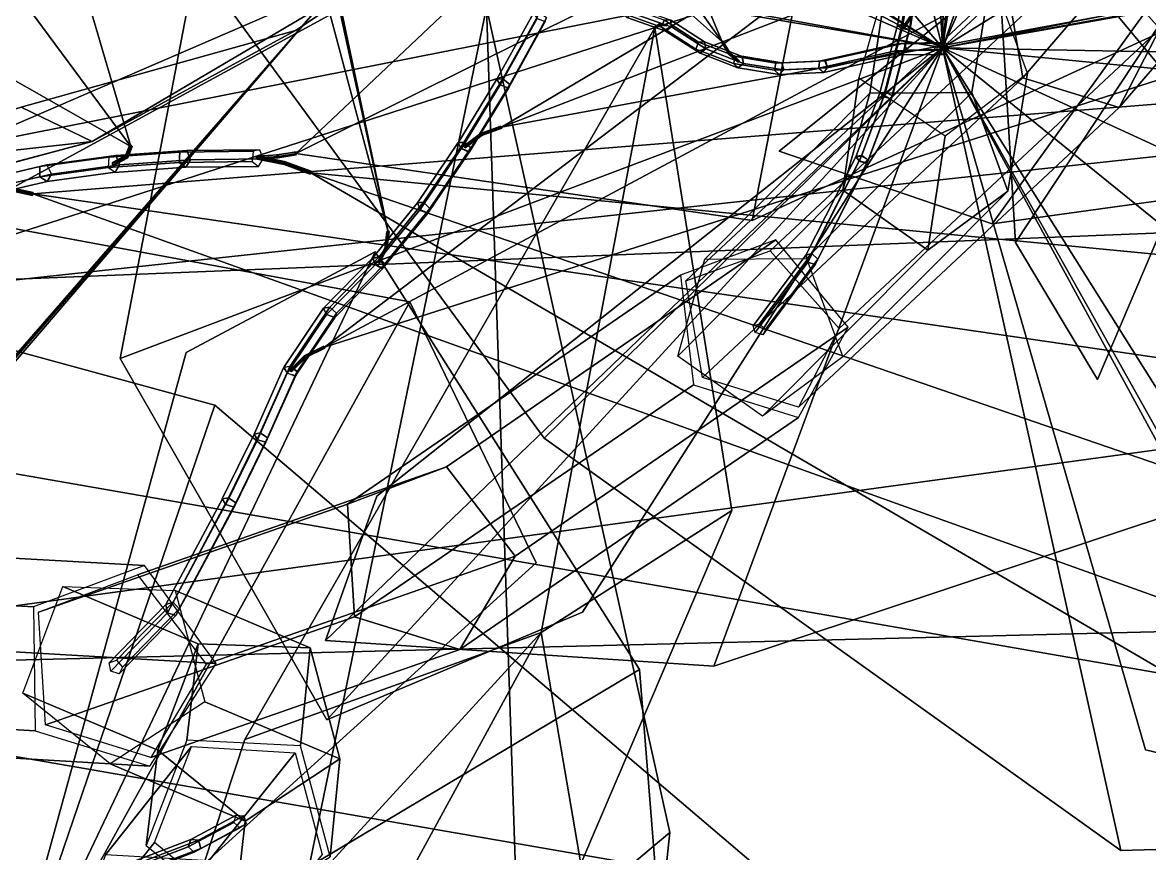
# Model space of a CAD drawing. Header units: metres. Extents: x -422 to 269, y -311 to 154.
# Drawn here: x 45.12 to 83.6, y -68.76 to -40.37 of the extents above; entities that cross this region are included whole.
import ezdxf

# ---------------------------------------------------------------- set-up
doc = ezdxf.new("R2010")
doc.units = ezdxf.units.M

msp = doc.modelspace()

# ---------------------------------------------------------------- linework, layer by layer
at = {"layer": 'coral-li_Intrnd', "color": 3}
for points in [[(83.9579, -40.5804, 679.613), (95.1892, -27.4894, 700.9029), (92.7209, -24.9447, 700.6411), (81.5929, -37.9271, 679.5579)], [(78.7188, -38.9571, 681.3787), (89.9502, -25.8661, 702.6686), (90.6803, -28.9887, 704.2023), (79.2807, -42.2566, 682.576)], [(82.5675, -43.275, 681.4683), (93.9671, -30.00711, 703.0947), (95.1892, -27.4894, 700.9029), (83.9579, -40.5804, 679.613)], [(79.2807, -42.2566, 682.576), (90.6803, -28.9887, 704.2023), (93.9671, -30.00711, 703.0947), (82.5675, -43.275, 681.4683)], [(70.6436, -48.1658, 656.4827), (81.5929, -37.9271, 679.5579), (78.7188, -38.9571, 681.3787), (67.7696, -49.1958, 658.3035)], [(73.00867, -50.8191, 656.5378), (83.9579, -40.5804, 679.613), (81.5929, -37.9271, 679.5579), (70.6436, -48.1658, 656.4827)], [(77.5295, -42.7603, 683.311), (78.1964, -38.7357, 711.0045), (74.6459, -38.8763, 711.1046), (74.05488, -42.7843, 684.0607)], [(78.7687, -46.1249, 683.7701), (79.4356, -42.1003, 711.4636), (78.1964, -38.7357, 711.0045), (77.5295, -42.7603, 683.311)], [(67.7696, -49.1958, 658.3035), (78.7188, -38.9571, 681.3787), (79.2807, -42.2566, 682.576), (68.3315, -52.4953, 659.5009)], [(74.05488, -42.7843, 684.0607), (74.6459, -38.8763, 711.1046), (73.6778, -42.2582, 711.6159), (73.1334, -46.09467, 684.9712)], [(71.6183, -53.5137, 658.3932), (82.5675, -43.275, 681.4683), (83.9579, -40.5804, 679.613), (73.00867, -50.8191, 656.5378)], [(68.3315, -52.4953, 659.5009), (79.2807, -42.2566, 682.576), (82.5675, -43.275, 681.4683), (71.6183, -53.5137, 658.3932)], [(73.1334, -46.09467, 684.9712), (73.6778, -42.2582, 711.6159), (76.6211, -44.2394, 711.8365), (76.03008, -48.1474, 684.7926)], [(76.03008, -48.1474, 684.7926), (76.6211, -44.2394, 711.8365), (79.4356, -42.1003, 711.4636), (78.7687, -46.1249, 683.7701)], [(68.4127, -48.455, 657.7323), (74.05488, -42.7843, 684.0607), (73.1334, -46.09467, 684.9712), (67.4912, -51.7653, 658.6428)], [(71.8874, -48.431, 656.9825), (77.5295, -42.7603, 683.311), (74.05488, -42.7843, 684.0607), (68.4127, -48.455, 657.7323)], [(73.1265, -51.7956, 657.4417), (78.7687, -46.1249, 683.7701), (77.5295, -42.7603, 683.311), (71.8874, -48.431, 656.9825)], [(67.4912, -51.7653, 658.6428), (73.1334, -46.09467, 684.9712), (76.03008, -48.1474, 684.7926), (70.3879, -53.8181, 658.4642)], [(70.3879, -53.8181, 658.4642), (76.03008, -48.1474, 684.7926), (78.7687, -46.1249, 683.7701), (73.1265, -51.7956, 657.4417)], [(59.5898, -55.5432, 630.4667), (70.8365, -47.7878, 656.7075), (67.587, -49.00195, 658.4559), (56.2176, -56.8217, 631.9103)], [(61.9429, -58.5957, 629.9808), (73.3122, -50.7759, 656.5264), (70.8365, -47.7878, 656.7075), (59.5898, -55.5432, 630.4667)], [(56.2176, -56.8217, 631.9103), (67.587, -49.00195, 658.4559), (68.02413, -52.7516, 659.3718), (56.4551, -60.6763, 632.3301)], [(60.04691, -61.7892, 631.1196), (71.6159, -53.8646, 658.1613), (73.3122, -50.7759, 656.5264), (61.9429, -58.5957, 629.9808)], [(56.4551, -60.6763, 632.3301), (68.02413, -52.7516, 659.3718), (71.6159, -53.8646, 658.1613), (60.04691, -61.7892, 631.1196)], [(49.03828, -59.2337, 602.551), (59.5898, -55.5432, 630.4667), (56.2176, -56.8217, 631.9103), (45.666, -60.5122, 603.9946)], [(51.3913, -62.2862, 602.0651), (61.9429, -58.5957, 629.9808), (59.5898, -55.5432, 630.4667), (49.03828, -59.2337, 602.551)], [(45.666, -60.5122, 603.9946), (56.2176, -56.8217, 631.9103), (56.4551, -60.6763, 632.3301), (45.9035, -64.3668, 604.4145)], [(39.09049, -58.348, 572.2198), (49.2822, -58.9223, 602.9888), (45.4854, -60.3348, 604.2186), (35.2205, -59.7446, 573.2181)], [(41.4601, -61.6779, 571.1152), (51.725, -62.2682, 602.1158), (49.2822, -58.9223, 602.9888), (39.09049, -58.348, 572.2198)], [(49.4953, -65.4797, 603.204), (60.04691, -61.7892, 631.1196), (61.9429, -58.5957, 629.9808), (51.3913, -62.2862, 602.0651)], [(46.4977, -59.6415, 603.7095), (51.1079, -61.5965, 633.3602), (49.7412, -65.2327, 633.3329), (45.1309, -63.2777, 603.6823)], [(50.3325, -59.7765, 603.1044), (54.9427, -61.7316, 632.755), (51.1079, -61.5965, 633.3602), (46.4977, -59.6415, 603.7095)], [(35.2205, -59.7446, 573.2181), (45.4854, -60.3348, 604.2186), (45.5461, -64.5669, 604.1172), (35.1622, -63.9508, 572.7397)], [(51.343, -63.5736, 602.6968), (55.9532, -65.5286, 632.3475), (54.9427, -61.7316, 632.755), (50.3325, -59.7765, 603.1044)], [(45.9035, -64.3668, 604.4145), (56.4551, -60.6763, 632.3301), (60.04691, -61.7892, 631.1196), (49.4953, -65.4797, 603.204)], [(39.07676, -65.1637, 571.4205), (49.4606, -65.7798, 602.798), (51.725, -62.2682, 602.1158), (41.4601, -61.6779, 571.1152)], [(51.1079, -61.5965, 633.3602), (50.7306, -64.8851, 663.069), (49.3363, -68.487, 662.6538), (49.7412, -65.2327, 633.3329)], [(54.9427, -61.7316, 632.755), (54.6105, -65.07597, 663.0953), (50.7306, -64.8851, 663.069), (51.1079, -61.5965, 633.3602)], [(55.9532, -65.5286, 632.3475), (55.621, -68.873, 662.6878), (54.6105, -65.07597, 663.0953), (54.9427, -61.7316, 632.755)], [(45.1309, -63.2777, 603.6823), (49.7412, -65.2327, 633.3329), (52.7186, -67.6489, 632.7106), (48.1084, -65.6939, 603.06)], [(48.1084, -65.6939, 603.06), (52.7186, -67.6489, 632.7106), (55.9532, -65.5286, 632.3475), (51.343, -63.5736, 602.6968)], [(35.1622, -63.9508, 572.7397), (45.5461, -64.5669, 604.1172), (49.4606, -65.7798, 602.798), (39.07676, -65.1637, 571.4205)], [(50.89, -65.1084, 662.9525), (47.9507, -68.7998, 690.0617), (46.6869, -72.07085, 689.4792), (49.6262, -68.3794, 662.37)], [(54.4205, -65.3236, 663.3059), (51.4813, -69.01504, 690.4152), (47.9507, -68.7998, 690.0617), (50.89, -65.1084, 662.9525)], [(49.7412, -65.2327, 633.3329), (49.3363, -68.487, 662.6538), (52.3413, -70.9375, 662.4196), (52.7186, -67.6489, 632.7106)], [(55.3452, -68.7982, 662.933), (52.406, -72.4896, 690.0423), (51.4813, -69.01504, 690.4152), (54.4205, -65.3236, 663.3059)], [(52.7186, -67.6489, 632.7106), (52.3413, -70.9375, 662.4196), (55.621, -68.873, 662.6878), (55.9532, -65.5286, 632.3475)], [(49.6262, -68.3794, 662.37), (46.6869, -72.07085, 689.4792), (49.4246, -74.3382, 689.4673), (52.3639, -70.6468, 662.3581)]]:
    msp.add_3dface(points, dxfattribs=at)
at = {"layer": 'coral-li_Leaf', "color": 3}
for points in [[(50.4691, -20.7753, 660.5746), (49.208, -9.1556, 653.546), (57.5969, -47.5165, 616.3945)], [(50.4691, -20.7753, 660.5746), (57.5969, -47.5165, 616.3945), (49.208, -9.1556, 653.546)], [(69.00997, -41.02373, 721.8873), (55.7654, -9.4161, 748.3706), (48.4877, -12.2165, 745.677)], [(69.00997, -41.02373, 721.8873), (48.4877, -12.2165, 745.677), (55.7654, -9.4161, 748.3706)], [(34.1763, -24.8203, 624.5318), (38.7529, -10.3708, 620.7316), (48.8098, -44.6037, 570.1064)], [(34.1763, -24.8203, 624.5318), (48.8098, -44.6037, 570.1064), (38.7529, -10.3708, 620.7316)], [(48.4877, -12.2165, 745.677), (38.9905, -14.2414, 740.1945), (69.00997, -41.02373, 721.8873)], [(48.4877, -12.2165, 745.677), (69.00997, -41.02373, 721.8873), (38.9905, -14.2414, 740.1945)], [(104.1541, -27.4648, 643.5692), (105.912, -17.5368, 634.3848), (61.4691, -43.9448, 618.5854)], [(104.1541, -27.4648, 643.5692), (61.4691, -43.9448, 618.5854), (105.912, -17.5368, 634.3848)], [(95.3155, -30.07958, 638.6193), (96.4245, -20.2979, 629.1801), (55.4257, -51.4623, 612.7472)], [(95.3155, -30.07958, 638.6193), (55.4257, -51.4623, 612.7472), (96.4245, -20.2979, 629.1801)], [(57.5969, -47.5165, 616.3945), (53.6567, -28.8022, 665.7915), (50.4691, -20.7753, 660.5746)], [(57.5969, -47.5165, 616.3945), (50.4691, -20.7753, 660.5746), (53.6567, -28.8022, 665.7915)], [(72.1964, -36.00571, 630.4089), (78.3901, -22.2002, 626.5076), (54.4458, -44.8376, 574.0657)], [(72.1964, -36.00571, 630.4089), (54.4458, -44.8376, 574.0657), (78.3901, -22.2002, 626.5076)], [(85.06462, -34.6058, 587.9664), (87.9176, -22.4922, 578.5168), (37.5318, -49.9551, 555.2147)], [(85.06462, -34.6058, 587.9664), (37.5318, -49.9551, 555.2147), (87.9176, -22.4922, 578.5168)], [(48.8098, -44.6037, 570.1064), (33.3253, -35.7768, 628.1195), (34.1763, -24.8203, 624.5318)], [(48.8098, -44.6037, 570.1064), (34.1763, -24.8203, 624.5318), (33.3253, -35.7768, 628.1195)], [(61.4691, -43.9448, 618.5854), (104.1816, -36.03268, 648.8981), (104.1541, -27.4648, 643.5692)], [(61.4691, -43.9448, 618.5854), (104.1541, -27.4648, 643.5692), (104.1816, -36.03268, 648.8981)], [(55.4257, -51.4623, 612.7472), (95.9909, -38.4427, 644.2236), (95.3155, -30.07958, 638.6193)], [(55.4257, -51.4623, 612.7472), (95.3155, -30.07958, 638.6193), (95.9909, -38.4427, 644.2236)], [(37.5318, -49.9551, 555.2147), (84.5416, -44.8698, 593.2596), (85.06462, -34.6058, 587.9664)], [(37.5318, -49.9551, 555.2147), (85.06462, -34.6058, 587.9664), (84.5416, -44.8698, 593.2596)], [(54.4458, -44.8376, 574.0657), (70.03778, -47.1348, 632.673), (72.1964, -36.00571, 630.4089)], [(54.4458, -44.8376, 574.0657), (72.1964, -36.00571, 630.4089), (70.03778, -47.1348, 632.673)], [(70.03778, -47.1348, 632.673), (84.8952, -40.2812, 666.991), (72.1964, -36.00571, 630.4089)], [(70.03778, -47.1348, 632.673), (72.1964, -36.00571, 630.4089), (84.8952, -40.2812, 666.991)], [(13.9166, -50.3892, 448.5619), (80.1305, -37.2734, 510.3617), (88.5423, -47.3696, 498.9071)], [(13.9166, -50.3892, 448.5619), (88.5423, -47.3696, 498.9071), (80.1305, -37.2734, 510.3617)], [(80.1305, -37.2734, 510.3617), (127.3248, -41.4779, 542.6409), (88.5423, -47.3696, 498.9071)], [(80.1305, -37.2734, 510.3617), (88.5423, -47.3696, 498.9071), (127.3248, -41.4779, 542.6409)], [(47.4954, -44.4324, 777.679), (37.1304, -47.1856, 774.6223), (58.3843, -38.0019, 736.9721)], [(47.4954, -44.4324, 777.679), (58.3843, -38.0019, 736.9721), (37.1304, -47.1856, 774.6223)], [(58.3843, -38.0019, 736.9721), (54.4374, -40.64, 780.0219), (47.4954, -44.4324, 777.679)], [(58.3843, -38.0019, 736.9721), (47.4954, -44.4324, 777.679), (54.4374, -40.64, 780.0219)], [(26.6355, -72.6603, 598.7407), (55.1225, -39.9657, 593.3554), (28.1522, -71.4602, 589.033)], [(26.6355, -72.6603, 598.7407), (28.1522, -71.4602, 589.033), (55.1225, -39.9657, 593.3554)], [(28.1522, -71.4602, 589.033), (55.1225, -39.9657, 593.3554), (30.5363, -68.4113, 577.797)], [(28.1522, -71.4602, 589.033), (30.5363, -68.4113, 577.797), (55.1225, -39.9657, 593.3554)], [(62.05721, -72.382, 760.7136), (53.2752, -77.09775, 755.7142), (60.9601, -39.8542, 733.1872)], [(62.05721, -72.382, 760.7136), (60.9601, -39.8542, 733.1872), (53.2752, -77.09775, 755.7142)], [(60.9601, -39.8542, 733.1872), (67.2194, -68.04392, 765.4669), (62.05721, -72.382, 760.7136)], [(60.9601, -39.8542, 733.1872), (62.05721, -72.382, 760.7136), (67.2194, -68.04392, 765.4669)], [(54.4374, -40.64, 780.0219), (45.07142, -43.2593, 805.351), (47.4954, -44.4324, 777.679)], [(54.4374, -40.64, 780.0219), (47.4954, -44.4324, 777.679), (45.07142, -43.2593, 805.351)], [(62.8318, -61.2081, 763.1899), (52.7118, -64.8639, 760.2612), (66.7049, -40.5444, 726.1093)], [(62.8318, -61.2081, 763.1899), (66.7049, -40.5444, 726.1093), (52.7118, -64.8639, 760.2612)], [(66.7049, -40.5444, 726.1093), (69.3409, -57.03706, 766.07), (62.8318, -61.2081, 763.1899)], [(66.7049, -40.5444, 726.1093), (62.8318, -61.2081, 763.1899), (69.3409, -57.03706, 766.07)], [(100.6541, -54.2562, 585.6039), (105.6106, -41.4203, 578.1981), (45.4657, -46.224, 564.2176)], [(100.6541, -54.2562, 585.6039), (45.4657, -46.224, 564.2176), (105.6106, -41.4203, 578.1981)], [(47.4954, -44.4324, 777.679), (45.07142, -43.2593, 805.351), (37.754, -45.5209, 802.7347)], [(47.4954, -44.4324, 777.679), (37.754, -45.5209, 802.7347), (45.07142, -43.2593, 805.351)], [(47.4954, -44.4324, 777.679), (37.754, -45.5209, 802.7347), (29.1364, -49.3808, 800.4421)], [(47.4954, -44.4324, 777.679), (29.1364, -49.3808, 800.4421), (37.754, -45.5209, 802.7347)], [(47.4954, -44.4324, 777.679), (29.1364, -49.3808, 800.4421), (37.1304, -47.1856, 774.6223)], [(47.4954, -44.4324, 777.679), (37.1304, -47.1856, 774.6223), (29.1364, -49.3808, 800.4421)], [(54.9572, -45.4987, 572.8028), (104.9527, -74.7097, 590.979), (109.3456, -64.2211, 588.8973)], [(54.9572, -45.4987, 572.8028), (109.3456, -64.2211, 588.8973), (104.9527, -74.7097, 590.979)], [(109.3456, -64.2211, 588.8973), (115.8008, -51.3741, 582.777), (54.9572, -45.4987, 572.8028)], [(109.3456, -64.2211, 588.8973), (54.9572, -45.4987, 572.8028), (115.8008, -51.3741, 582.777)], [(45.4657, -46.224, 564.2176), (97.6888, -64.959, 588.8134), (100.6541, -54.2562, 585.6039)], [(45.4657, -46.224, 564.2176), (100.6541, -54.2562, 585.6039), (97.6888, -64.959, 588.8134)], [(88.5423, -47.3696, 498.9071), (97.9861, -65.04627, 486.5136), (13.9166, -50.3892, 448.5619)], [(88.5423, -47.3696, 498.9071), (13.9166, -50.3892, 448.5619), (97.9861, -65.04627, 486.5136)], [(28.273, -62.5628, 496.9075), (104.0102, -52.2084, 502.7668), (103.464, -60.7, 490.8983)], [(28.273, -62.5628, 496.9075), (103.464, -60.7, 490.8983), (104.0102, -52.2084, 502.7668)], [(69.3409, -57.03706, 766.07), (64.1795, -69.1167, 789.8101), (62.8318, -61.2081, 763.1899)], [(69.3409, -57.03706, 766.07), (62.8318, -61.2081, 763.1899), (64.1795, -69.1167, 789.8101)], [(22.9997, -57.9334, 492.1907), (73.4949, -114.1384, 505.1874), (72.3439, -114.9954, 490.6544)], [(22.9997, -57.9334, 492.1907), (72.3439, -114.9954, 490.6544), (73.4949, -114.1384, 505.1874)], [(72.3439, -114.9954, 490.6544), (67.4356, -119.0741, 471.9749), (22.9997, -57.9334, 492.1907)], [(72.3439, -114.9954, 490.6544), (22.9997, -57.9334, 492.1907), (67.4356, -119.0741, 471.9749)], [(15.4539, -59.4754, 453.4123), (69.6999, -94.7582, 518.1272), (77.5487, -100.8971, 503.8229)], [(15.4539, -59.4754, 453.4123), (77.5487, -100.8971, 503.8229), (69.6999, -94.7582, 518.1272)], [(77.5487, -100.8971, 503.8229), (84.7795, -113.3879, 485.1966), (15.4539, -59.4754, 453.4123)], [(77.5487, -100.8971, 503.8229), (15.4539, -59.4754, 453.4123), (84.7795, -113.3879, 485.1966)], [(103.464, -60.7, 490.8983), (103.0486, -75.5468, 477.8963), (28.273, -62.5628, 496.9075)], [(103.464, -60.7, 490.8983), (28.273, -62.5628, 496.9075), (103.0486, -75.5468, 477.8963)], [(62.8318, -61.2081, 763.1899), (57.02117, -71.8523, 787.2067), (48.8926, -76.4307, 784.4894)], [(62.8318, -61.2081, 763.1899), (48.8926, -76.4307, 784.4894), (57.02117, -71.8523, 787.2067)], [(62.8318, -61.2081, 763.1899), (48.8926, -76.4307, 784.4894), (52.7118, -64.8639, 760.2612)], [(62.8318, -61.2081, 763.1899), (52.7118, -64.8639, 760.2612), (48.8926, -76.4307, 784.4894)], [(62.8318, -61.2081, 763.1899), (64.1795, -69.1167, 789.8101), (57.02117, -71.8523, 787.2067)], [(62.8318, -61.2081, 763.1899), (57.02117, -71.8523, 787.2067), (64.1795, -69.1167, 789.8101)], [(67.2194, -68.04392, 765.4669), (65.0339, -88.4662, 783.1955), (62.05721, -72.382, 760.7136)], [(67.2194, -68.04392, 765.4669), (62.05721, -72.382, 760.7136), (65.0339, -88.4662, 783.1955)]]:
    msp.add_3dface(points, dxfattribs=at)
at = {"layer": 'coral-li_Mrstm', "color": 3}
for points in [[(76.5273, -41.2377, 711.4041), (101.6447, -25.6832, 759.3947), (91.2393, -7.8825, 736.9476)], [(76.5273, -41.2377, 711.4041), (91.2393, -7.8825, 736.9476), (101.6447, -25.6832, 759.3947)], [(76.5273, -41.2377, 711.4041), (91.2393, -7.8825, 736.9476), (79.6326, -10.8084, 705.2545)], [(76.5273, -41.2377, 711.4041), (79.6326, -10.8084, 705.2545), (91.2393, -7.8825, 736.9476)], [(76.5273, -41.2377, 711.4041), (77.08646, -8.8337, 757.5082), (53.7424, -14.5067, 738.7498)], [(76.5273, -41.2377, 711.4041), (53.7424, -14.5067, 738.7498), (77.08646, -8.8337, 757.5082)], [(76.5273, -41.2377, 711.4041), (99.4948, -19.8916, 742.8021), (77.08646, -8.8337, 757.5082)], [(76.5273, -41.2377, 711.4041), (77.08646, -8.8337, 757.5082), (99.4948, -19.8916, 742.8021)], [(76.5273, -41.2377, 711.4041), (68.4757, -10.223, 742.1003), (53.2963, -26.581, 760.6121)], [(76.5273, -41.2377, 711.4041), (53.2963, -26.581, 760.6121), (68.4757, -10.223, 742.1003)], [(76.5273, -41.2377, 711.4041), (81.08613, -11.7245, 709.9719), (68.4757, -10.223, 742.1003)], [(76.5273, -41.2377, 711.4041), (68.4757, -10.223, 742.1003), (81.08613, -11.7245, 709.9719)], [(76.5273, -41.2377, 711.4041), (79.6326, -10.8084, 705.2545), (75.5938, -23.3019, 690.8743)], [(76.5273, -41.2377, 711.4041), (75.5938, -23.3019, 690.8743), (79.6326, -10.8084, 705.2545)], [(76.5273, -41.2377, 711.4041), (83.4758, -21.6017, 693.2363), (81.08613, -11.7245, 709.9719)], [(76.5273, -41.2377, 711.4041), (81.08613, -11.7245, 709.9719), (83.4758, -21.6017, 693.2363)], [(76.5273, -41.2377, 711.4041), (53.7424, -14.5067, 738.7498), (48.05148, -28.8081, 708.57)], [(76.5273, -41.2377, 711.4041), (48.05148, -28.8081, 708.57), (53.7424, -14.5067, 738.7498)], [(76.5273, -41.2377, 711.4041), (105.9243, -36.00713, 712.9279), (99.4948, -19.8916, 742.8021)], [(76.5273, -41.2377, 711.4041), (99.4948, -19.8916, 742.8021), (105.9243, -36.00713, 712.9279)], [(92.5006, -27.4698, 702.3089), (77.4915, -22.359, 743.9033), (79.02534, -47.8819, 721.678)], [(92.5006, -27.4698, 702.3089), (79.02534, -47.8819, 721.678), (77.4915, -22.359, 743.9033)], [(76.5273, -41.2377, 711.4041), (100.0459, -52.05227, 747.4447), (101.6447, -25.6832, 759.3947)], [(76.5273, -41.2377, 711.4041), (101.6447, -25.6832, 759.3947), (100.0459, -52.05227, 747.4447)], [(76.5273, -41.2377, 711.4041), (53.2963, -26.581, 760.6121), (48.4488, -51.8511, 744.2741)], [(76.5273, -41.2377, 711.4041), (48.4488, -51.8511, 744.2741), (53.2963, -26.581, 760.6121)], [(76.5273, -41.2377, 711.4041), (50.07929, -27.3806, 712.9353), (49.5664, -36.3178, 746.3026)], [(76.5273, -41.2377, 711.4041), (49.5664, -36.3178, 746.3026), (50.07929, -27.3806, 712.9353)], [(76.5273, -41.2377, 711.4041), (57.5591, -29.6415, 694.9828), (50.07929, -27.3806, 712.9353)], [(76.5273, -41.2377, 711.4041), (50.07929, -27.3806, 712.9353), (57.5591, -29.6415, 694.9828)], [(92.5006, -27.4698, 702.3089), (70.9488, -44.7598, 701.6036), (78.2295, -47.2414, 719.6086)], [(92.5006, -27.4698, 702.3089), (78.2295, -47.2414, 719.6086), (70.9488, -44.7598, 701.6036)], [(92.5006, -27.4698, 702.3089), (78.2295, -47.2414, 719.6086), (104.379, -43.6232, 741.8939)], [(92.5006, -27.4698, 702.3089), (104.379, -43.6232, 741.8939), (78.2295, -47.2414, 719.6086)], [(92.5006, -27.4698, 702.3089), (79.02534, -47.8819, 721.678), (81.8215, -52.5604, 702.9836)], [(92.5006, -27.4698, 702.3089), (81.8215, -52.5604, 702.9836), (79.02534, -47.8819, 721.678)], [(76.5273, -41.2377, 711.4041), (48.05148, -28.8081, 708.57), (56.3207, -37.8009, 693.4064)], [(76.5273, -41.2377, 711.4041), (56.3207, -37.8009, 693.4064), (48.05148, -28.8081, 708.57)], [(76.5273, -41.2377, 711.4041), (109.3591, -41.8535, 741.4571), (107.0569, -35.6443, 708.2324)], [(76.5273, -41.2377, 711.4041), (107.0569, -35.6443, 708.2324), (109.3591, -41.8535, 741.4571)], [(76.5273, -41.2377, 711.4041), (107.0569, -35.6443, 708.2324), (95.7716, -37.3902, 692.4596)], [(76.5273, -41.2377, 711.4041), (95.7716, -37.3902, 692.4596), (107.0569, -35.6443, 708.2324)], [(76.5273, -41.2377, 711.4041), (99.3963, -43.4655, 696.0428), (105.9243, -36.00713, 712.9279)], [(76.5273, -41.2377, 711.4041), (105.9243, -36.00713, 712.9279), (99.3963, -43.4655, 696.0428)], [(76.5273, -41.2377, 711.4041), (49.5664, -36.3178, 746.3026), (62.9294, -54.5644, 764.4458)], [(76.5273, -41.2377, 711.4041), (62.9294, -54.5644, 764.4458), (49.5664, -36.3178, 746.3026)], [(76.5273, -41.2377, 711.4041), (48.4488, -51.8511, 744.2741), (55.5066, -64.195, 713.5243)], [(76.5273, -41.2377, 711.4041), (55.5066, -64.195, 713.5243), (48.4488, -51.8511, 744.2741)], [(76.5273, -41.2377, 711.4041), (57.2204, -56.5492, 698.8851), (55.4649, -61.4852, 717.7505)], [(76.5273, -41.2377, 711.4041), (55.4649, -61.4852, 717.7505), (57.2204, -56.5492, 698.8851)], [(76.5273, -41.2377, 711.4041), (55.4649, -61.4852, 717.7505), (68.7225, -62.3574, 749.6407)], [(76.5273, -41.2377, 711.4041), (68.7225, -62.3574, 749.6407), (55.4649, -61.4852, 717.7505)], [(76.5273, -41.2377, 711.4041), (55.5066, -64.195, 713.5243), (64.2412, -60.5097, 696.5151)], [(76.5273, -41.2377, 711.4041), (64.2412, -60.5097, 696.5151), (55.5066, -64.195, 713.5243)], [(76.5273, -41.2377, 711.4041), (62.9294, -54.5644, 764.4458), (82.6247, -68.6555, 745.9377)], [(76.5273, -41.2377, 711.4041), (82.6247, -68.6555, 745.9377), (62.9294, -54.5644, 764.4458)], [(76.5273, -41.2377, 711.4041), (68.7225, -62.3574, 749.6407), (92.763, -54.373, 763.7471)], [(76.5273, -41.2377, 711.4041), (92.763, -54.373, 763.7471), (68.7225, -62.3574, 749.6407)], [(76.5273, -41.2377, 711.4041), (83.4675, -65.2218, 699.5501), (90.5, -66.8972, 717.7459)], [(76.5273, -41.2377, 711.4041), (90.5, -66.8972, 717.7459), (83.4675, -65.2218, 699.5501)], [(76.5273, -41.2377, 711.4041), (90.5, -66.8972, 717.7459), (100.0459, -52.05227, 747.4447)], [(76.5273, -41.2377, 711.4041), (100.0459, -52.05227, 747.4447), (90.5, -66.8972, 717.7459)], [(76.5273, -41.2377, 711.4041), (82.6247, -68.6555, 745.9377), (91.7649, -68.3957, 713.3168)], [(76.5273, -41.2377, 711.4041), (91.7649, -68.3957, 713.3168), (82.6247, -68.6555, 745.9377)], [(76.5273, -41.2377, 711.4041), (91.7649, -68.3957, 713.3168), (88.4834, -60.2573, 695.9333)], [(76.5273, -41.2377, 711.4041), (88.4834, -60.2573, 695.9333), (91.7649, -68.3957, 713.3168)], [(76.5273, -41.2377, 711.4041), (92.763, -54.373, 763.7471), (109.3591, -41.8535, 741.4571)], [(76.5273, -41.2377, 711.4041), (109.3591, -41.8535, 741.4571), (92.763, -54.373, 763.7471)], [(44.08568, -75.6632, 716.5042), (58.3377, -49.9068, 721.7338), (37.1841, -45.9882, 748.7649)], [(44.08568, -75.6632, 716.5042), (37.1841, -45.9882, 748.7649), (58.3377, -49.9068, 721.7338)], [(44.08568, -75.6632, 716.5042), (51.6884, -53.4428, 767.7328), (29.5506, -47.4008, 747.6723)], [(44.08568, -75.6632, 716.5042), (29.5506, -47.4008, 747.6723), (51.6884, -53.4428, 767.7328)], [(44.08568, -75.6632, 716.5042), (66.1903, -62.4704, 752.8196), (57.1593, -48.2001, 723.4507)], [(44.08568, -75.6632, 716.5042), (57.1593, -48.2001, 723.4507), (66.1903, -62.4704, 752.8196)], [(44.08568, -75.6632, 716.5042), (57.1593, -48.2001, 723.4507), (50.704, -51.6418, 705.4044)], [(44.08568, -75.6632, 716.5042), (50.704, -51.6418, 705.4044), (57.1593, -48.2001, 723.4507)], [(44.08568, -75.6632, 716.5042), (62.6513, -58.8295, 704.848), (58.3377, -49.9068, 721.7338)], [(44.08568, -75.6632, 716.5042), (58.3377, -49.9068, 721.7338), (62.6513, -58.8295, 704.848)], [(44.08568, -75.6632, 716.5042), (70.1406, -69.1693, 751.8307), (51.6884, -53.4428, 767.7328)], [(44.08568, -75.6632, 716.5042), (51.6884, -53.4428, 767.7328), (70.1406, -69.1693, 751.8307)], [(44.08568, -75.6632, 716.5042), (68.3906, -90.2272, 765.2184), (66.1903, -62.4704, 752.8196)], [(44.08568, -75.6632, 716.5042), (66.1903, -62.4704, 752.8196), (68.3906, -90.2272, 765.2184)]]:
    msp.add_3dface(points, dxfattribs=at)
at = {"layer": 'coral-li_Petiole', "color": 3}
for points in [[(75.1824, -40.4524, 664.6469), (75.5618, -38.01246, 665.3179), (75.3701, -38.03874, 665.5219), (74.9907, -40.4787, 664.8508)], [(74.9907, -40.4787, 664.8508), (75.3701, -38.03874, 665.5219), (75.5012, -38.1234, 665.7556), (75.1218, -40.5634, 665.0846)], [(75.4336, -40.5206, 664.7527), (75.8131, -38.08064, 665.4238), (75.5618, -38.01246, 665.3179), (75.1824, -40.4524, 664.6469)], [(75.3997, -40.5897, 665.0231), (75.7791, -38.1497, 665.6941), (75.8131, -38.08064, 665.4238), (75.4336, -40.5206, 664.7527)], [(75.1218, -40.5634, 665.0846), (75.5012, -38.1234, 665.7556), (75.7791, -38.1497, 665.6941), (75.3997, -40.5897, 665.0231)], [(67.02693, -40.2837, 725.1163), (65.6934, -39.8085, 726.9572), (65.6028, -40.047, 726.9531), (66.9364, -40.5222, 725.1123)], [(67.2714, -40.5199, 725.3545), (65.9379, -40.04474, 727.1953), (65.9004, -39.8041, 727.106), (67.234, -40.2793, 725.2652)], [(75.2203, -40.5086, 664.8421), (75.536, -40.01792, 664.9889), (75.5133, -40.01273, 665.0204), (75.1976, -40.5034, 664.8736)], [(75.1976, -40.5034, 664.8736), (75.5133, -40.01273, 665.0204), (75.5294, -40.03205, 665.0505), (75.2136, -40.5227, 664.9037)], [(75.2506, -40.5312, 664.8524), (75.5664, -40.04049, 664.9992), (75.536, -40.01792, 664.9889), (75.2203, -40.5086, 664.8421)], [(61.5197, -42.2936, 619.2685), (62.7655, -40.03575, 620.4269), (62.5638, -40.04645, 620.6647), (61.3168, -42.3065, 619.5051)], [(61.3168, -42.3065, 619.5051), (62.5638, -40.04645, 620.6647), (62.6849, -40.2277, 620.8877), (61.4304, -42.5011, 619.7208)], [(61.4304, -42.5011, 619.7208), (62.6849, -40.2277, 620.8877), (62.9669, -40.3306, 620.785), (61.7088, -42.61, 619.6146)], [(61.7605, -42.48, 619.3358), (63.01324, -40.2103, 620.5009), (62.7655, -40.03575, 620.4269), (61.5197, -42.2936, 619.2685)], [(61.7088, -42.61, 619.6146), (62.9669, -40.3306, 620.785), (63.01324, -40.2103, 620.5009), (61.7605, -42.48, 619.3358)], [(66.9364, -40.5222, 725.1123), (65.6028, -40.047, 726.9531), (65.7531, -40.1921, 727.0995), (67.08669, -40.6673, 725.2587)], [(67.08669, -40.6673, 725.2587), (65.7531, -40.1921, 727.0995), (65.9379, -40.04474, 727.1953), (67.2714, -40.5199, 725.3545)], [(66.8728, -40.4076, 725.6544), (66.6881, -40.5226, 726.108), (66.6813, -40.5524, 726.0976), (66.8628, -40.438, 725.6509)], [(66.9015, -40.4079, 725.669), (66.718, -40.5227, 726.1201), (66.6881, -40.5226, 726.108), (66.8728, -40.4076, 725.6544)], [(67.09821, -40.4317, 725.2137), (66.8728, -40.4076, 725.6544), (66.8628, -40.438, 725.6509), (67.08821, -40.4622, 725.2102)], [(67.1269, -40.4321, 725.2283), (66.9015, -40.4079, 725.669), (66.8728, -40.4076, 725.6544), (67.09821, -40.4317, 725.2137)], [(68.1958, -41.03686, 723.2584), (67.03348, -40.2879, 725.1052), (66.925, -40.5175, 725.1298), (68.1046, -41.275, 723.2584)], [(68.4065, -41.03187, 723.4021), (67.2495, -40.2866, 725.2408), (67.03348, -40.2879, 725.1052), (68.1958, -41.03686, 723.2584)], [(68.4456, -41.2719, 723.4922), (67.2743, -40.5201, 725.3509), (67.2495, -40.2866, 725.2408), (68.4065, -41.03187, 723.4021)], [(75.2136, -40.5227, 664.9037), (75.5294, -40.03205, 665.0505), (75.5627, -40.04947, 665.0372), (75.2469, -40.5401, 664.8904)], [(75.2469, -40.5401, 664.8904), (75.5627, -40.04947, 665.0372), (75.5664, -40.04049, 664.9992), (75.2506, -40.5312, 664.8524)], [(66.8628, -40.438, 725.6509), (66.6813, -40.5524, 726.0976), (66.7069, -40.5711, 726.1032), (66.8852, -40.4575, 725.6635)], [(66.8852, -40.4575, 725.6635), (66.7069, -40.5711, 726.1032), (66.7298, -40.5532, 726.1171), (66.9093, -40.4393, 725.6747)], [(66.9093, -40.4393, 725.6747), (66.7298, -40.5532, 726.1171), (66.718, -40.5227, 726.1201), (66.9015, -40.4079, 725.669)], [(67.08821, -40.4622, 725.2102), (66.8628, -40.438, 725.6509), (66.8852, -40.4575, 725.6635), (67.1106, -40.4817, 725.2228)], [(67.1106, -40.4817, 725.2228), (66.8852, -40.4575, 725.6635), (66.9093, -40.4393, 725.6747), (67.1347, -40.4634, 725.2341)], [(67.1347, -40.4634, 725.2341), (66.9093, -40.4393, 725.6747), (66.9015, -40.4079, 725.669), (67.1269, -40.4321, 725.2283)], [(68.1046, -41.275, 723.2584), (66.925, -40.5175, 725.1298), (67.07299, -40.6601, 725.2808), (68.2581, -41.4195, 723.4021)], [(68.2581, -41.4195, 723.4021), (67.07299, -40.6601, 725.2808), (67.2743, -40.5201, 725.3509), (68.4456, -41.2719, 723.4922)], [(74.5869, -42.742, 663.8023), (75.1861, -40.4304, 664.6542), (74.9953, -40.4564, 664.8589), (74.397, -42.768, 664.0079)], [(74.397, -42.768, 664.0079), (74.9953, -40.4564, 664.8589), (75.1209, -40.5715, 665.0824), (74.5145, -42.9119, 664.2188)], [(74.5145, -42.9119, 664.2188), (75.1209, -40.5715, 665.0824), (75.3946, -40.6171, 665.0136), (74.7821, -42.9757, 664.1412)], [(74.8235, -42.8696, 663.8843), (75.4314, -40.5291, 664.7492), (75.1861, -40.4304, 664.6542), (74.5869, -42.742, 663.8023)], [(74.7821, -42.9757, 664.1412), (75.3946, -40.6171, 665.0136), (75.4314, -40.5291, 664.7492), (74.8235, -42.8696, 663.8843)], [(69.4823, -41.5294, 721.3889), (68.1958, -41.03686, 723.2584), (68.1046, -41.275, 723.2584), (69.391, -41.7675, 721.3889)], [(69.6929, -41.5244, 721.5326), (68.4065, -41.03187, 723.4021), (68.1958, -41.03686, 723.2584), (69.4823, -41.5294, 721.3889)], [(69.732, -41.7644, 721.6227), (68.4456, -41.2719, 723.4922), (68.4065, -41.03187, 723.4021), (69.6929, -41.5244, 721.5326)], [(69.256, -41.4198, 721.7584), (69.01315, -41.01503, 721.8614), (68.9886, -41.03278, 721.8725), (69.2389, -41.4465, 721.7643)], [(69.2389, -41.4465, 721.7643), (68.9886, -41.03278, 721.8725), (68.9933, -41.03811, 721.9039), (69.251, -41.4608, 721.7905)], [(69.251, -41.4608, 721.7905), (68.9933, -41.03811, 721.9039), (69.02093, -41.02371, 721.9126), (69.2758, -41.443, 721.8011)], [(69.279, -41.4174, 721.7809), (69.03333, -41.00923, 721.8859), (69.01315, -41.01503, 721.8614), (69.256, -41.4198, 721.7584)], [(69.2758, -41.443, 721.8011), (69.02093, -41.02371, 721.9126), (69.03333, -41.00923, 721.8859), (69.279, -41.4174, 721.7809)], [(74.9855, -41.09137, 715.0104), (72.3323, -41.6888, 717.793), (72.3065, -41.9308, 717.7167), (74.9268, -41.3383, 714.9862)], [(75.2229, -41.07418, 715.1021), (72.5161, -41.6797, 717.9697), (72.3323, -41.6888, 717.793), (74.9855, -41.09137, 715.0104)], [(75.3118, -41.3156, 715.1351), (72.605, -41.9212, 718.0026), (72.5161, -41.6797, 717.9697), (75.2229, -41.07418, 715.1021)], [(76.3972, -41.07029, 711.3549), (74.9855, -41.09137, 715.0104), (74.9268, -41.3383, 714.9862), (76.3384, -41.3173, 711.3307)], [(76.6345, -41.05311, 711.4466), (75.2229, -41.07418, 715.1021), (74.9855, -41.09137, 715.0104), (76.3972, -41.07029, 711.3549)], [(76.7235, -41.2945, 711.4796), (75.3118, -41.3156, 715.1351), (75.2229, -41.07418, 715.1021), (76.6345, -41.05311, 711.4466)], [(69.391, -41.7675, 721.3889), (68.1046, -41.275, 723.2584), (68.2581, -41.4195, 723.4021), (69.5445, -41.912, 721.5326)], [(69.5445, -41.912, 721.5326), (68.2581, -41.4195, 723.4021), (68.4456, -41.2719, 723.4922), (69.732, -41.7644, 721.6227)], [(69.5651, -41.6816, 721.4729), (69.256, -41.4198, 721.7584), (69.2389, -41.4465, 721.7643), (69.5479, -41.7083, 721.4788)], [(69.5479, -41.7083, 721.4788), (69.2389, -41.4465, 721.7643), (69.251, -41.4608, 721.7905), (69.5601, -41.7226, 721.505)], [(69.5601, -41.7226, 721.505), (69.251, -41.4608, 721.7905), (69.2758, -41.443, 721.8011), (69.5849, -41.7048, 721.5156)], [(69.588, -41.6791, 721.4954), (69.279, -41.4174, 721.7809), (69.256, -41.4198, 721.7584), (69.5651, -41.6816, 721.4729)], [(69.5849, -41.7048, 721.5156), (69.2758, -41.443, 721.8011), (69.279, -41.4174, 721.7809), (69.588, -41.6791, 721.4954)], [(70.8455, -41.7525, 719.5582), (69.4729, -41.5275, 721.4009), (69.4004, -41.7708, 721.3763), (70.7956, -41.9973, 719.507)], [(71.04026, -41.7432, 719.7227), (69.6777, -41.52, 721.5527), (69.4729, -41.5275, 721.4009), (70.8455, -41.7525, 719.5582)], [(71.1114, -41.9873, 719.7737), (69.7322, -41.7637, 721.6229), (69.6777, -41.52, 721.5527), (71.04026, -41.7432, 719.7227)], [(74.9268, -41.3383, 714.9862), (72.3065, -41.9308, 717.7167), (72.474, -42.07363, 717.8455), (75.1273, -41.4761, 715.0629)], [(75.1273, -41.4761, 715.0629), (72.474, -42.07363, 717.8455), (72.605, -41.9212, 718.0026), (75.3118, -41.3156, 715.1351)], [(76.3384, -41.3173, 711.3307), (74.9268, -41.3383, 714.9862), (75.1273, -41.4761, 715.0629), (76.5389, -41.4551, 711.4073)], [(76.5389, -41.4551, 711.4073), (75.1273, -41.4761, 715.0629), (75.3118, -41.3156, 715.1351), (76.7235, -41.2945, 711.4796)], [(70.7956, -41.9973, 719.507), (69.4004, -41.7708, 721.3763), (69.5597, -41.9159, 721.5128), (70.959, -42.1416, 719.6395)], [(70.959, -42.1416, 719.6395), (69.5597, -41.9159, 721.5128), (69.7322, -41.7637, 721.6229), (71.1114, -41.9873, 719.7737)], [(72.3419, -41.6869, 717.7836), (70.8455, -41.7525, 719.5582), (70.7956, -41.9973, 719.507), (72.292, -41.9317, 717.7324)], [(72.292, -41.9317, 717.7324), (70.7956, -41.9973, 719.507), (70.959, -42.1416, 719.6395), (72.4553, -42.0761, 717.8649)], [(72.5366, -41.6776, 717.9481), (71.04026, -41.7432, 719.7227), (70.8455, -41.7525, 719.5582), (72.3419, -41.6869, 717.7836)], [(72.4553, -42.0761, 717.8649), (70.959, -42.1416, 719.6395), (71.1114, -41.9873, 719.7737), (72.6078, -41.9218, 717.9991)], [(72.6078, -41.9218, 717.9991), (71.1114, -41.9873, 719.7737), (71.04026, -41.7432, 719.7227), (72.5366, -41.6776, 717.9481)], [(60.1904, -44.465, 618.0099), (61.5197, -42.2936, 619.2685), (61.3168, -42.3065, 619.5051), (59.9876, -44.478, 618.2465)], [(59.9876, -44.478, 618.2465), (61.3168, -42.3065, 619.5051), (61.4304, -42.5011, 619.7208), (60.1012, -44.6726, 618.4623)], [(60.4313, -44.6515, 618.0772), (61.7605, -42.48, 619.3358), (61.5197, -42.2936, 619.2685), (60.1904, -44.465, 618.0099)], [(60.1012, -44.6726, 618.4623), (61.4304, -42.5011, 619.7208), (61.7088, -42.61, 619.6146), (60.3796, -44.7814, 618.356)], [(60.3796, -44.7814, 618.356), (61.7088, -42.61, 619.6146), (61.7605, -42.48, 619.3358), (60.4313, -44.6515, 618.0772)], [(73.7649, -44.9323, 662.7656), (74.5869, -42.742, 663.8023), (74.397, -42.768, 664.0079), (73.575, -44.9583, 662.9711)], [(73.575, -44.9583, 662.9711), (74.397, -42.768, 664.0079), (74.5145, -42.9119, 664.2188), (73.6924, -45.1022, 663.182)], [(73.6924, -45.1022, 663.182), (74.5145, -42.9119, 664.2188), (74.7821, -42.9757, 664.1412), (73.96, -45.166, 663.1045)], [(74.00156, -45.05994, 662.8475), (74.8235, -42.8696, 663.8843), (74.5869, -42.742, 663.8023), (73.7649, -44.9323, 662.7656)], [(73.96, -45.166, 663.1045), (74.7821, -42.9757, 664.1412), (74.8235, -42.8696, 663.8843), (74.00156, -45.05994, 662.8475)], [(60.2148, -44.5863, 618.198), (60.7757, -44.1683, 618.4429), (60.7526, -44.1618, 618.4848), (60.1917, -44.5799, 618.2399)], [(60.1917, -44.5799, 618.2399), (60.7526, -44.1618, 618.4848), (60.7658, -44.1972, 618.515), (60.2049, -44.6152, 618.27)], [(60.2049, -44.6152, 618.27), (60.7658, -44.1972, 618.515), (60.7976, -44.2259, 618.4911), (60.2367, -44.6439, 618.2462)], [(60.2424, -44.6257, 618.2018), (60.8034, -44.2076, 618.4468), (60.7757, -44.1683, 618.4429), (60.2148, -44.5863, 618.198)], [(60.2367, -44.6439, 618.2462), (60.7976, -44.2259, 618.4911), (60.8034, -44.2076, 618.4468), (60.2424, -44.6257, 618.2018)], [(60.7757, -44.1683, 618.4429), (61.4658, -43.9208, 618.5521), (61.4542, -43.9083, 618.5973), (60.7526, -44.1618, 618.4848)], [(60.7526, -44.1618, 618.4848), (61.4542, -43.9083, 618.5973), (61.4631, -43.9459, 618.6262), (60.7658, -44.1972, 618.515)], [(60.7658, -44.1972, 618.515), (61.4631, -43.9459, 618.6262), (61.4805, -43.9822, 618.5982), (60.7976, -44.2259, 618.4911)], [(60.8034, -44.2076, 618.4468), (61.482, -43.9662, 618.5527), (61.4658, -43.9208, 618.5521), (60.7757, -44.1683, 618.4429)], [(60.7976, -44.2259, 618.4911), (61.4805, -43.9822, 618.5982), (61.482, -43.9662, 618.5527), (60.8034, -44.2076, 618.4468)], [(48.6834, -44.9039, 569.1879), (48.8231, -44.5556, 570.0857), (48.7648, -44.5741, 570.102), (48.6304, -44.917, 569.22)], [(48.6304, -44.917, 569.22), (48.7648, -44.5741, 570.102), (48.7682, -44.6332, 570.1244), (48.6318, -44.9781, 569.2365)], [(48.6318, -44.9781, 569.2365), (48.7682, -44.6332, 570.1244), (48.8299, -44.6515, 570.1218), (48.6868, -45.00312, 569.2141)], [(48.718, -44.9568, 569.1843), (48.8631, -44.6032, 570.0979), (48.8231, -44.5556, 570.0857), (48.6834, -44.9039, 569.1879)], [(48.6868, -45.00312, 569.2141), (48.8299, -44.6515, 570.1218), (48.8631, -44.6032, 570.0979), (48.718, -44.9568, 569.1843)], [(58.8034, -46.5097, 616.6767), (60.1966, -44.4552, 618.016), (59.9925, -44.4704, 618.2514), (58.5991, -46.526, 616.9119)], [(58.5991, -46.526, 616.9119), (59.9925, -44.4704, 618.2514), (60.09818, -44.6776, 618.4593), (58.6915, -46.7518, 617.1063)], [(59.02399, -46.7253, 616.7235), (60.4302, -44.653, 618.0761), (60.1966, -44.4552, 618.016), (58.8034, -46.5097, 616.6767)], [(45.9495, -45.2332, 566.0095), (48.2997, -44.9156, 568.2593), (48.05986, -44.9727, 568.5179), (45.7068, -45.2912, 566.2654)], [(45.7068, -45.2912, 566.2654), (48.05986, -44.9727, 568.5179), (48.04577, -45.324, 568.5822), (45.7086, -45.6398, 566.3446)], [(46.1035, -45.5453, 565.9281), (48.4362, -45.2311, 568.1612), (48.2997, -44.9156, 568.2593), (45.9495, -45.2332, 566.0095)], [(48.07206, -44.9714, 568.5291), (50.4919, -44.7983, 570.6976), (50.4677, -45.1506, 570.7527), (48.04783, -45.3237, 568.5842)], [(48.3053, -44.9151, 568.2642), (50.7252, -44.742, 570.4328), (50.4919, -44.7983, 570.6976), (48.07206, -44.9714, 568.5291)], [(48.2377, -45.1389, 568.3555), (48.6834, -44.9039, 569.1879), (48.6304, -44.917, 569.22), (48.1847, -45.1521, 568.3876)], [(48.1847, -45.1521, 568.3876), (48.6304, -44.917, 569.22), (48.6318, -44.9781, 569.2365), (48.1861, -45.2132, 568.4041)], [(48.1861, -45.2132, 568.4041), (48.6318, -44.9781, 569.2365), (48.6868, -45.00312, 569.2141), (48.2411, -45.2381, 568.3817)], [(48.2724, -45.1918, 568.3519), (48.718, -44.9568, 569.1843), (48.6834, -44.9039, 569.1879), (48.2377, -45.1389, 568.3555)], [(48.2411, -45.2381, 568.3817), (48.6868, -45.00312, 569.2141), (48.718, -44.9568, 569.1843), (48.2724, -45.1918, 568.3519)], [(48.4275, -45.2321, 568.1532), (50.8473, -45.05909, 570.3218), (50.7252, -44.742, 570.4328), (48.3053, -44.9151, 568.2642)], [(50.4919, -44.7983, 570.6976), (52.9974, -44.7678, 572.7995), (52.9628, -45.1205, 572.8459), (50.4677, -45.1506, 570.7527)], [(50.7252, -44.742, 570.4328), (53.2239, -44.7121, 572.5287), (52.9974, -44.7678, 572.7995), (50.4919, -44.7983, 570.6976)], [(50.8473, -45.05909, 570.3218), (53.3313, -45.02985, 572.4052), (53.2239, -44.7121, 572.5287), (50.7252, -44.742, 570.4328)], [(53.1087, -44.946, 572.6616), (53.7956, -44.894, 573.3488), (53.7908, -44.9564, 573.3582), (53.1039, -45.00847, 572.671)], [(53.1039, -45.00847, 572.671), (53.7908, -44.9564, 573.3582), (53.8326, -44.9854, 573.3187), (53.1457, -45.03739, 572.6315)], [(53.1525, -44.936, 572.6169), (53.8394, -44.884, 573.3041), (53.7956, -44.894, 573.3488), (53.1087, -44.946, 572.6616)], [(53.1321, -44.9479, 572.6757), (54.04575, -45.1279, 572.9578), (54.03228, -45.1897, 572.962), (53.1186, -45.00964, 572.6799)], [(53.1186, -45.00964, 572.6799), (54.03228, -45.1897, 572.962), (54.04474, -45.2162, 572.9047), (53.1311, -45.03622, 572.6226)], [(53.1311, -45.03622, 572.6226), (54.04474, -45.2162, 572.9047), (54.06561, -45.1703, 572.8665), (53.1519, -44.9902, 572.5844)], [(53.1525, -44.936, 572.6169), (54.06623, -45.116, 572.899), (54.04575, -45.1279, 572.9578), (53.1321, -44.9479, 572.6757)], [(53.1457, -45.03739, 572.6315), (53.8326, -44.9854, 573.3187), (53.8622, -44.9401, 573.2857), (53.1753, -44.9921, 572.5985)], [(53.1519, -44.9902, 572.5844), (54.06561, -45.1703, 572.8665), (54.06623, -45.116, 572.899), (53.1525, -44.936, 572.6169)], [(53.1753, -44.9921, 572.5985), (53.8622, -44.9401, 573.2857), (53.8394, -44.884, 573.3041), (53.1525, -44.936, 572.6169)], [(53.7956, -44.894, 573.3488), (54.4139, -44.7998, 574.0875), (54.4104, -44.8621, 574.0984), (53.7908, -44.9564, 573.3582)], [(53.7908, -44.9564, 573.3582), (54.4104, -44.8621, 574.0984), (54.4564, -44.8905, 574.0635), (53.8326, -44.9854, 573.3187)], [(53.8394, -44.884, 573.3041), (54.4611, -44.7894, 574.0466), (54.4139, -44.7998, 574.0875), (53.7956, -44.894, 573.3488)], [(53.8326, -44.9854, 573.3187), (54.4564, -44.8905, 574.0635), (54.4873, -44.8451, 574.0319), (53.8622, -44.9401, 573.2857)], [(53.8622, -44.9401, 573.2857), (54.4873, -44.8451, 574.0319), (54.4611, -44.7894, 574.0466), (53.8394, -44.884, 573.3041)], [(58.6915, -46.7518, 617.1063), (60.09818, -44.6776, 618.4593), (60.3728, -44.7922, 618.3493), (58.958, -46.8768, 616.9881)], [(58.958, -46.8768, 616.9881), (60.3728, -44.7922, 618.3493), (60.4302, -44.653, 618.0761), (59.02399, -46.7253, 616.7235)], [(72.07263, -48.2573, 660.8068), (73.7726, -44.9127, 662.7761), (73.5835, -44.9388, 662.9824), (71.8602, -48.3218, 660.9792)], [(71.8602, -48.3218, 660.9792), (73.5835, -44.9388, 662.9824), (73.6901, -45.1096, 663.1786), (71.9288, -48.5551, 661.1202)], [(72.2744, -48.4501, 660.8396), (73.9978, -45.06717, 662.8428), (73.7726, -44.9127, 662.7761), (72.07263, -48.2573, 660.8068)], [(43.68, -45.7613, 563.7381), (45.9495, -45.2332, 566.0095), (45.7068, -45.2912, 566.2654), (43.4373, -45.8194, 563.994)], [(43.4373, -45.8194, 563.994), (45.7068, -45.2912, 566.2654), (45.7086, -45.6398, 566.3446), (43.4392, -46.1679, 564.0732)], [(43.834, -46.07344, 563.6567), (46.1035, -45.5453, 565.9281), (45.9495, -45.2332, 566.0095), (43.68, -45.7613, 563.7381)], [(45.7086, -45.6398, 566.3446), (48.04577, -45.324, 568.5822), (48.2818, -45.4861, 568.3584), (45.9575, -45.7991, 566.133)], [(45.9575, -45.7991, 566.133), (48.2818, -45.4861, 568.3584), (48.4362, -45.2311, 568.1612), (46.1035, -45.5453, 565.9281)], [(48.04783, -45.3237, 568.5842), (50.4677, -45.1506, 570.7527), (50.6907, -45.3142, 570.517), (48.2708, -45.4873, 568.3484)], [(48.2708, -45.4873, 568.3484), (50.6907, -45.3142, 570.517), (50.8473, -45.05909, 570.3218), (48.4275, -45.2321, 568.1532)], [(50.4677, -45.1506, 570.7527), (52.9628, -45.1205, 572.8459), (53.1722, -45.2849, 572.5984), (50.6907, -45.3142, 570.517)], [(50.6907, -45.3142, 570.517), (53.1722, -45.2849, 572.5984), (53.3313, -45.02985, 572.4052), (50.8473, -45.05909, 570.3218)], [(54.04575, -45.1279, 572.9578), (54.9737, -45.4685, 572.8445), (54.9522, -45.528, 572.848), (54.03228, -45.1897, 572.962)], [(54.03228, -45.1897, 572.962), (54.9522, -45.528, 572.848), (54.9376, -45.5469, 572.7881), (54.04474, -45.2162, 572.9047)], [(54.04474, -45.2162, 572.9047), (54.9376, -45.5469, 572.7881), (54.9504, -45.4987, 572.7491), (54.06561, -45.1703, 572.8665)], [(54.06623, -45.116, 572.899), (54.9726, -45.4505, 572.7838), (54.9737, -45.4685, 572.8445), (54.04575, -45.1279, 572.9578)], [(54.06561, -45.1703, 572.8665), (54.9504, -45.4987, 572.7491), (54.9726, -45.4505, 572.7838), (54.06623, -45.116, 572.899)], [(71.9288, -48.5551, 661.1202), (73.6901, -45.1096, 663.1786), (73.95, -45.1901, 663.091), (72.1886, -48.6356, 661.0326)], [(72.1886, -48.6356, 661.0326), (73.95, -45.1901, 663.091), (73.9978, -45.06717, 662.8428), (72.2744, -48.4501, 660.8396)], [(43.4392, -46.1679, 564.0732), (45.7086, -45.6398, 566.3446), (45.9575, -45.7991, 566.133), (43.688, -46.3273, 563.8616)], [(43.688, -46.3273, 563.8616), (45.9575, -45.7991, 566.133), (46.1035, -45.5453, 565.9281), (43.834, -46.07344, 563.6567)], [(44.4999, -45.9814, 564.2715), (45.4744, -46.1868, 564.2557), (45.4616, -46.248, 564.2659), (44.4957, -46.04353, 564.2833)], [(44.4957, -46.04353, 564.2833), (45.4616, -46.248, 564.2659), (45.4544, -46.2761, 564.2084), (44.5175, -46.07471, 564.2313)], [(44.5239, -45.9738, 564.2134), (45.4753, -46.1767, 564.1932), (45.4744, -46.1868, 564.2557), (44.4999, -45.9814, 564.2715)], [(44.5175, -46.07471, 564.2313), (45.4544, -46.2761, 564.2084), (45.4629, -46.2316, 564.1641), (44.5347, -46.03114, 564.1887)], [(44.5347, -46.03114, 564.1887), (45.4629, -46.2316, 564.1641), (45.4753, -46.1767, 564.1932), (44.5239, -45.9738, 564.2134)], [(57.2685, -48.398, 615.2123), (58.8034, -46.5097, 616.6767), (58.5991, -46.526, 616.9119), (57.06422, -48.4143, 615.4475)], [(57.06422, -48.4143, 615.4475), (58.5991, -46.526, 616.9119), (58.6915, -46.7518, 617.1063), (57.1565, -48.6401, 615.6419)], [(57.489, -48.6136, 615.2592), (59.02399, -46.7253, 616.7235), (58.8034, -46.5097, 616.6767), (57.2685, -48.398, 615.2123)], [(57.1565, -48.6401, 615.6419), (58.6915, -46.7518, 617.1063), (58.958, -46.8768, 616.9881), (57.4231, -48.7651, 615.5237)], [(57.4231, -48.7651, 615.5237), (58.958, -46.8768, 616.9881), (59.02399, -46.7253, 616.7235), (57.489, -48.6136, 615.2592)], [(57.5358, -48.02911, 615.861), (57.5967, -47.4884, 616.3644), (57.5579, -47.5054, 616.3874), (57.4993, -48.03862, 615.8911)], [(57.4993, -48.03862, 615.8911), (57.5579, -47.5054, 616.3874), (57.5726, -47.5376, 616.4202), (57.5131, -48.0736, 615.9212)], [(57.5131, -48.0736, 615.9212), (57.5726, -47.5376, 616.4202), (57.6215, -47.5404, 616.4173), (57.5592, -48.08585, 615.9095)], [(57.5727, -48.05813, 615.8724), (57.6358, -47.5099, 616.3828), (57.5967, -47.4884, 616.3644), (57.5358, -48.02911, 615.861)], [(57.5592, -48.08585, 615.9095), (57.6215, -47.5404, 616.4173), (57.6358, -47.5099, 616.3828), (57.5727, -48.05813, 615.8724)], [(57.2801, -48.5389, 615.3876), (57.5358, -48.02911, 615.861), (57.4993, -48.03862, 615.8911), (57.2435, -48.5484, 615.4177)], [(57.2435, -48.5484, 615.4177), (57.4993, -48.03862, 615.8911), (57.5131, -48.0736, 615.9212), (57.2574, -48.5834, 615.4478)], [(57.2574, -48.5834, 615.4478), (57.5131, -48.0736, 615.9212), (57.5592, -48.08585, 615.9095), (57.3035, -48.5956, 615.4362)], [(57.3169, -48.5679, 615.399), (57.5727, -48.05813, 615.8724), (57.5358, -48.02911, 615.861), (57.2801, -48.5389, 615.3876)], [(57.3035, -48.5956, 615.4362), (57.5592, -48.08585, 615.9095), (57.5727, -48.05813, 615.8724), (57.3169, -48.5679, 615.399)], [(55.6086, -50.09552, 613.6418), (57.2791, -48.3854, 615.223), (57.07453, -48.4028, 615.4578), (55.398, -50.1228, 613.8703)], [(55.398, -50.1228, 613.8703), (57.07453, -48.4028, 615.4578), (57.1524, -48.6455, 615.6377), (55.499, -50.3392, 614.071)], [(55.8417, -50.2947, 613.6991), (57.4854, -48.6172, 615.2556), (57.2791, -48.3854, 615.223), (55.6086, -50.09552, 613.6418)], [(70.2805, -50.6617, 657.6999), (72.07263, -48.2573, 660.8068), (71.8602, -48.3218, 660.9792), (70.06813, -50.7262, 657.8723)], [(70.06813, -50.7262, 657.8723), (71.8602, -48.3218, 660.9792), (71.9288, -48.5551, 661.1202), (70.1367, -50.9595, 658.0132)], [(70.4823, -50.8546, 657.7327), (72.2744, -48.4501, 660.8396), (72.07263, -48.2573, 660.8068), (70.2805, -50.6617, 657.6999)], [(70.3965, -51.04005, 657.9257), (72.1886, -48.6356, 661.0326), (72.2744, -48.4501, 660.8396), (70.4823, -50.8546, 657.7327)], [(55.499, -50.3392, 614.071), (57.1524, -48.6455, 615.6377), (57.4101, -48.78, 615.5108), (55.7774, -50.447, 613.9636)], [(55.7774, -50.447, 613.9636), (57.4101, -48.78, 615.5108), (57.4854, -48.6172, 615.2556), (55.8417, -50.2947, 613.6991)], [(70.1367, -50.9595, 658.0132), (71.9288, -48.5551, 661.1202), (72.1886, -48.6356, 661.0326), (70.3965, -51.04005, 657.9257)], [(54.2574, -52.104, 612.1564), (55.6086, -50.09552, 613.6418), (55.398, -50.1228, 613.8703), (54.0469, -52.1313, 612.3849)], [(54.0469, -52.1313, 612.3849), (55.398, -50.1228, 613.8703), (55.499, -50.3392, 614.071), (54.1478, -52.3477, 612.5856)], [(54.1478, -52.3477, 612.5856), (55.499, -50.3392, 614.071), (55.7774, -50.447, 613.9636), (54.4262, -52.4555, 612.4782)], [(54.4905, -52.3032, 612.2137), (55.8417, -50.2947, 613.6991), (55.6086, -50.09552, 613.6418), (54.2574, -52.104, 612.1564)], [(54.4262, -52.4555, 612.4782), (55.7774, -50.447, 613.9636), (55.8417, -50.2947, 613.6991), (54.4905, -52.3032, 612.2137)], [(54.7635, -51.758, 612.5886), (55.4212, -51.4397, 612.713), (55.4068, -51.4271, 612.7573), (54.7377, -51.7533, 612.6291)], [(54.7377, -51.7533, 612.6291), (55.4068, -51.4271, 612.7573), (55.4183, -51.4628, 612.7877), (54.7534, -51.786, 612.6609)], [(54.7534, -51.786, 612.6609), (55.4183, -51.4628, 612.7877), (55.4402, -51.498, 612.7616), (54.7896, -51.8113, 612.6395)], [(54.7954, -51.7936, 612.595), (55.4418, -51.4833, 612.7156), (55.4212, -51.4397, 612.713), (54.7635, -51.758, 612.5886)], [(54.7896, -51.8113, 612.6395), (55.4402, -51.498, 612.7616), (55.4418, -51.4833, 612.7156), (54.7954, -51.7936, 612.595)], [(54.2694, -52.2465, 612.3304), (54.7635, -51.758, 612.5886), (54.7377, -51.7533, 612.6291), (54.2436, -52.2418, 612.371)], [(54.2436, -52.2418, 612.371), (54.7377, -51.7533, 612.6291), (54.7534, -51.786, 612.6609), (54.2593, -52.2745, 612.4028)], [(54.2593, -52.2745, 612.4028), (54.7534, -51.786, 612.6609), (54.7896, -51.8113, 612.6395), (54.2955, -52.2998, 612.3813)], [(54.3013, -52.2821, 612.3369), (54.7954, -51.7936, 612.595), (54.7635, -51.758, 612.5886), (54.2694, -52.2465, 612.3304)], [(54.2955, -52.2998, 612.3813), (54.7896, -51.8113, 612.6395), (54.7954, -51.7936, 612.595), (54.3013, -52.2821, 612.3369)], [(53.2349, -54.3913, 610.7782), (54.2451, -52.1232, 612.1437), (54.03023, -52.1617, 612.3665), (53.02077, -54.4284, 611.0019)], [(53.02077, -54.4284, 611.0019), (54.03023, -52.1617, 612.3665), (54.1497, -52.3475, 612.5867), (53.1368, -54.6218, 611.2174)], [(53.4854, -54.5614, 610.8533), (54.4994, -52.2849, 612.2241), (54.2451, -52.1232, 612.1437), (53.2349, -54.3913, 610.7782)], [(53.4283, -54.7053, 611.1241), (54.4441, -52.4248, 612.4974), (54.4994, -52.2849, 612.2241), (53.4854, -54.5614, 610.8533)], [(53.1368, -54.6218, 611.2174), (54.1497, -52.3475, 612.5867), (54.4441, -52.4248, 612.4974), (53.4283, -54.7053, 611.1241)], [(52.1508, -56.608, 609.3721), (53.2349, -54.3913, 610.7782), (53.02077, -54.4284, 611.0019), (51.9366, -56.6452, 609.5958)], [(51.9366, -56.6452, 609.5958), (53.02077, -54.4284, 611.0019), (53.1368, -54.6218, 611.2174), (52.05274, -56.8386, 609.8113)], [(52.05274, -56.8386, 609.8113), (53.1368, -54.6218, 611.2174), (53.4283, -54.7053, 611.1241), (52.3442, -56.922, 609.7181)], [(52.4013, -56.7781, 609.4473), (53.4854, -54.5614, 610.8533), (53.2349, -54.3913, 610.7782), (52.1508, -56.608, 609.3721)], [(52.3442, -56.922, 609.7181), (53.4283, -54.7053, 611.1241), (53.4854, -54.5614, 610.8533), (52.4013, -56.7781, 609.4473)], [(50.2565, -60.1695, 607.0262), (52.1533, -56.603, 609.3754), (51.9399, -56.6388, 609.6), (50.00795, -60.2563, 607.1934)], [(50.00795, -60.2563, 607.1934), (51.9399, -56.6388, 609.6), (52.05227, -56.8397, 609.8107), (50.06311, -60.5401, 607.3106)], [(50.06311, -60.5401, 607.3106), (52.05227, -56.8397, 609.8107), (52.3407, -56.929, 609.7134), (50.3515, -60.6295, 607.2134)], [(50.4677, -60.3988, 607.0385), (52.3996, -56.7813, 609.4451), (52.1533, -56.603, 609.3754), (50.2565, -60.1695, 607.0262)], [(50.3515, -60.6295, 607.2134), (52.3407, -56.929, 609.7134), (52.3996, -56.7813, 609.4451), (50.4677, -60.3988, 607.0385)], [(48.3231, -62.1586, 603.118), (50.2565, -60.1695, 607.0262), (50.00795, -60.2563, 607.1934), (48.07448, -62.2454, 603.2852)], [(48.07448, -62.2454, 603.2852), (50.00795, -60.2563, 607.1934), (50.06311, -60.5401, 607.3106), (48.1296, -62.5292, 603.4024)], [(48.5342, -62.3879, 603.1303), (50.4677, -60.3988, 607.0385), (50.2565, -60.1695, 607.0262), (48.3231, -62.1586, 603.118)], [(48.418, -62.6186, 603.3052), (50.3515, -60.6295, 607.2134), (50.4677, -60.3988, 607.0385), (48.5342, -62.3879, 603.1303)], [(48.1296, -62.5292, 603.4024), (50.06311, -60.5401, 607.3106), (50.3515, -60.6295, 607.2134), (48.418, -62.6186, 603.3052)], [(52.4156, -67.444, 662.7794), (50.8645, -68.2799, 666.7217), (50.775, -68.5312, 666.6332), (52.3261, -67.6953, 662.6909)], [(52.3261, -67.6953, 662.6909), (50.775, -68.5312, 666.6332), (50.981, -68.7178, 666.6747), (52.5321, -67.8819, 662.7324)], [(52.6777, -67.473, 662.8765), (51.1267, -68.3088, 666.8187), (50.8645, -68.2799, 666.7217), (52.4156, -67.444, 662.7794)], [(52.7509, -67.7477, 662.847), (51.1998, -68.5836, 666.7892), (51.1267, -68.3088, 666.8187), (52.6777, -67.473, 662.8765)], [(52.5321, -67.8819, 662.7324), (50.981, -68.7178, 666.6747), (51.1998, -68.5836, 666.7892), (52.7509, -67.7477, 662.847)], [(50.8645, -68.2799, 666.7217), (48.03682, -69.3588, 669.7635), (47.9785, -69.5965, 669.6253), (50.775, -68.5312, 666.6332)], [(51.1267, -68.3088, 666.8187), (48.2482, -69.41, 669.9415), (48.03682, -69.3588, 669.7635), (50.8645, -68.2799, 666.7217)], [(51.1998, -68.5836, 666.7892), (48.3213, -69.6847, 669.912), (48.2482, -69.41, 669.9415), (51.1267, -68.3088, 666.8187)], [(50.775, -68.5312, 666.6332), (47.9785, -69.5965, 669.6253), (48.1533, -69.7967, 669.7166), (50.981, -68.7178, 666.6747)], [(50.981, -68.7178, 666.6747), (48.1533, -69.7967, 669.7166), (48.3213, -69.6847, 669.912), (51.1998, -68.5836, 666.7892)]]:
    msp.add_3dface(points, dxfattribs=at)

doc.saveas('drawing.dxf')
